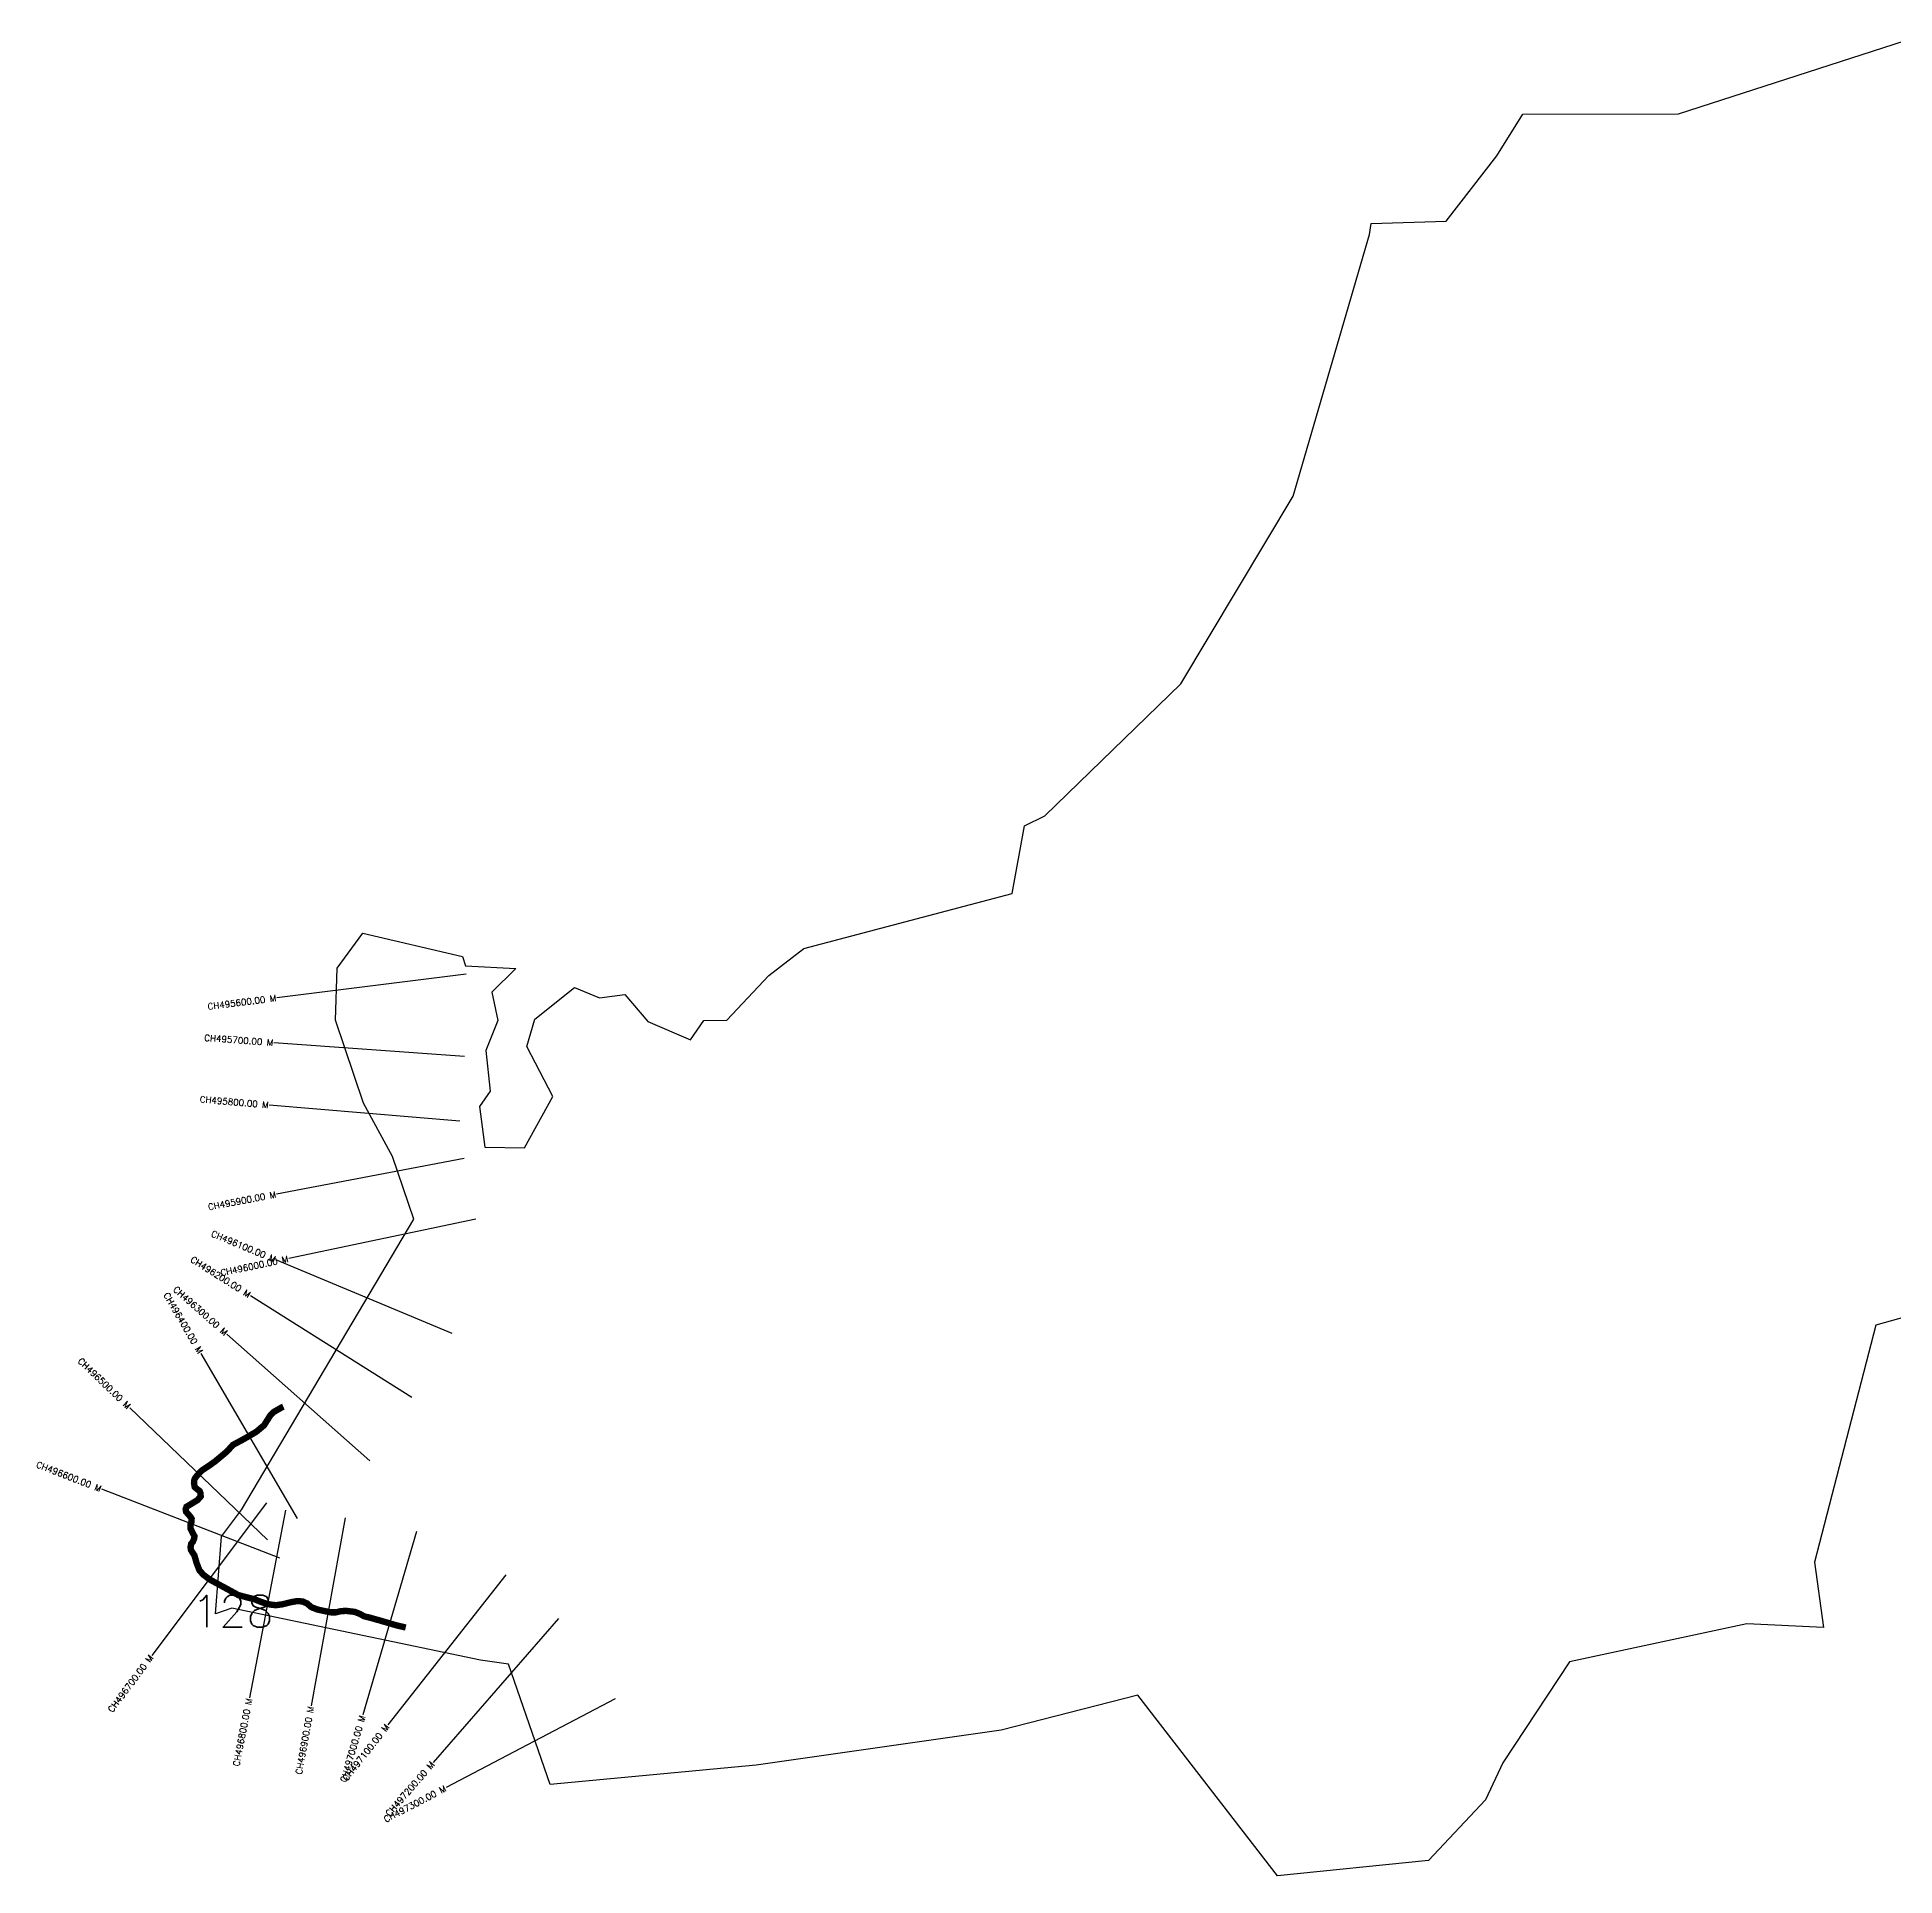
# Model space of a CAD drawing. Header units: metres. Extents: x 317113 to 323421, y 1888698 to 1892541.
# Drawn here: x 317113 to 320030, y 1888698 to 1891585 of the extents above; entities that cross this region are included whole.
import ezdxf
from ezdxf.enums import TextEntityAlignment as Align

# ---------------------------------------------------------------- set-up
doc = ezdxf.new("R2010")
doc.units = ezdxf.units.M
for name, color, linetype in [('CS', 134, 'Continuous'), ('CSMark', 6, 'Continuous'), ('UNPROTECTED', 10, 'Continuous'), ('village', 3, 'Continuous')]:
    doc.layers.add(name, color=color, linetype=linetype)
doc.styles.get("Standard").update_dxf_attribs({"font": 'simplex.shx'})

msp = doc.modelspace()

# ---------------------------------------------------------------- linework, layer by layer
at = {"layer": 'CS'}
for p, q in [((317786.6, 1890114.3), (317488.9, 1890076.9)), ((317783.6, 1889985.1), (317484.4, 1890006.6)), ((317776.2, 1889883.6), (317477.2, 1889908.7)), ((317783.4, 1889824.6), (317488.7, 1889768.8)), ((317801.4, 1889729.5), (317507.8, 1889667.6)), ((317764.6, 1889550.1), (317487.7, 1889665.5)), ((317701.3, 1889449.4), (317447.5, 1889609.4)), ((317635.2, 1889350.1), (317410.6, 1889549)), ((317521.4, 1889259.7), (317370.1, 1889518.7)), ((317474.5, 1889225.8), (317258, 1889433.4)), ((317493.8, 1889197), (317214.1, 1889305.4)), ((317473.1, 1889284.1), (317292.7, 1889044.5)), ((317502.8, 1889272.6), (317445.9, 1888978.1)), ((317596.5, 1889260.7), (317542.8, 1888965.5)), ((317708.3, 1889238.9), (317624, 1888951)), ((317848.9, 1889171.2), (317663.2, 1888935.6)), ((317931.6, 1889102.7), (317734.4, 1888876.6)), ((318020.5, 1888976.3), (317754.8, 1888837))]:
    msp.add_line(p, q, dxfattribs=at)
at = {"layer": 'UNPROTECTED', "const_width": 10, "flags": 128}
msp.add_lwpolyline([(317499.4, 1889435), (317496.2, 1889433.7), (317484.2, 1889426.8), (317478.7, 1889421.2), (317469, 1889405.9), (317456.8, 1889395.7), (317439.1, 1889385.3), (317420, 1889375), (317410.7, 1889364.7), (317392.5, 1889349.5), (317384.6, 1889343.8), (317371.2, 1889334.8), (317364.9, 1889328.2), (317361.5, 1889324.1), (317359.6, 1889320.7), (317359, 1889315.1), (317360.1, 1889309), (317363.3, 1889306.1), (317367.8, 1889302.7), (317369.3, 1889299.1), (317369.5, 1889294.1), (317364.6, 1889288.5), (317356.7, 1889283.7), (317347.2, 1889277.9), (317345.9, 1889274.4), (317346.6, 1889270), (317353.5, 1889262.2), (317355.3, 1889259.1), (317355, 1889254), (317353.4, 1889249.8), (317353.3, 1889244.1), (317357.4, 1889236), (317359.7, 1889231.8), (317359.3, 1889228.2), (317357.2, 1889222.9), (317354.6, 1889219.8), (317353.6, 1889214.7), (317354.2, 1889210), (317356.3, 1889206.6), (317359.7, 1889201.5), (317363.2, 1889189.3), (317367.4, 1889178.4), (317373.6, 1889171.3), (317383.6, 1889163.8), (317407.1, 1889151), (317429, 1889139.1), (317445.8, 1889134.8), (317454.9, 1889132.4), (317463.6, 1889128.8), (317473.4, 1889125.5), (317481.9, 1889123.9), (317488.2, 1889123.5), (317497.9, 1889124.8), (317511.1, 1889128.1), (317521.2, 1889129.9), (317529.8, 1889129.2), (317536.5, 1889126.1), (317543.3, 1889120.3), (317552.3, 1889116.8), (317563.7, 1889114.2), (317574.2, 1889112.2), (317581.8, 1889112.2), (317590.3, 1889114.2), (317598.6, 1889114.4), (317611.5, 1889112.9), (317620, 1889109.5), (317626.1, 1889106), (317636.7, 1889103.4), (317652.3, 1889099), (317677.1, 1889091.7), (317691.5, 1889088.4)], dxfattribs=at)
at = {"layer": 'village', "color": 6}
msp.add_polyline3d([(320183.7, 1889614.2, 0), (320000.1, 1889563.3, 0), (319903.7, 1889190.9, 0), (319917.8, 1889088.2, 0), (319797.2, 1889094.3, 0), (319518.9, 1889034.5, 0), (319414.1, 1888876.1, 0), (319387, 1888817.9, 0), (319297.5, 1888722.8, 0), (319060.4, 1888698.5, 0), (318841.3, 1888982.2, 0), (318626.4, 1888927.1, 0), (318241.8, 1888872, 0), (317918.1, 1888842, 0), (317852.7, 1889031, 0), (317809.1, 1889037, 0), (317418.6, 1889118.7, 0), (317392.9, 1889109.8, 0), (317402.4, 1889231.5, 0), (317433.7, 1889273.2, 0), (317704.1, 1889729.7, 0), (317670.5, 1889827.9, 0), (317625, 1889911.6, 0), (317581.1, 1890042, 0), (317583.7, 1890123.5, 0), (317623.9, 1890178.7, 0), (317780.5, 1890141.7, 0), (317785.2, 1890127.4, 0), (317864.6, 1890123.3, 0), (317826.8, 1890086, 0), (317836.1, 1890041.6, 0), (317817.5, 1889994.6, 0), (317824, 1889930.6, 0), (317807.2, 1889906.2, 0), (317815.6, 1889842.8, 0), (317877.8, 1889841.7, 0), (317922.5, 1889922, 0), (317881.8, 1890000.7, 0), (317894, 1890043.5, 0), (317956.4, 1890093.4, 0), (317995.8, 1890077, 0), (318035.5, 1890082.4, 0), (318071.7, 1890040, 0), (318138.5, 1890010.9, 0), (318159.8, 1890041.4, 0), (318195.5, 1890042.2, 0), (318261.7, 1890111.9, 0), (318316.4, 1890154.4, 0), (318643.7, 1890240.9, 0), (318663.2, 1890346.9, 0), (318695.1, 1890362.9, 0), (318908.4, 1890570, 0), (319084.9, 1890864.7, 0), (319205.1, 1891275.4, 0), (319207.6, 1891292.9, 0), (319325.1, 1891296.4, 0), (319405.1, 1891399.1, 0), (319445.8, 1891464.4, 0), (319690.4, 1891465.1, 0), (320062.7, 1891585.5, 0)], dxfattribs=at)

# ---------------------------------------------------------------- texts
at = {"insert": (317355.5, 1889139.1), "char_height": 50, "attachment_point": 1}
msp.add_mtext_dynamic_manual_height_columns('128', width=70.183, gutter_width=1, heights=[0], dxfattribs=at)
at = {"layer": 'CSMark'}
for s, rotation, p in [('CH495600.00 M', 7.1518, (317488, 1890076.8)), ('CH495700.00 M', 355.8884, (317483.4, 1890006.7)), ('CH495800.00 M', 355.2038, (317476.2, 1889908.8)), ('CH495900.00 M', 10.7202, (317487.7, 1889768.6)), ('CH496100.00 M', 337.3689, (317486.8, 1889665.9)), ('CH496200.00 M', 327.7847, (317446.7, 1889609.9)), ('CH496000.00 M', 11.8963, (317506.9, 1889667.4)), ('CH496400.00 M', 300.2939, (317369.6, 1889519.6)), ('CH496300.00 M', 318.4838, (317409.8, 1889549.6)), ('CH496500.00 M', 316.2048, (317257.3, 1889434.1)), ('CH496600.00 M', 338.8188, (317213.1, 1889305.8)), ('CH496700.00 M', 53.0236, (317292.1, 1889043.7)), ('CH496800.00 M', 79.0518, (317445.7, 1888977.1)), ('CH496900.00 M', 79.7007, (317542.7, 1888964.5)), ('CH497000.00 M', 73.6904, (317623.7, 1888950)), ('CH497100.00 M', 51.7611, (317662.6, 1888934.8)), ('CH497200.00 M', 48.9062, (317733.8, 1888875.8)), ('CH497300.00 M', 27.6718, (317753.9, 1888836.5))]:
    msp.add_text(s, height=10, rotation=rotation, dxfattribs=at).set_placement(p, align=Align.MIDDLE_RIGHT)

doc.saveas('drawing.dxf')
